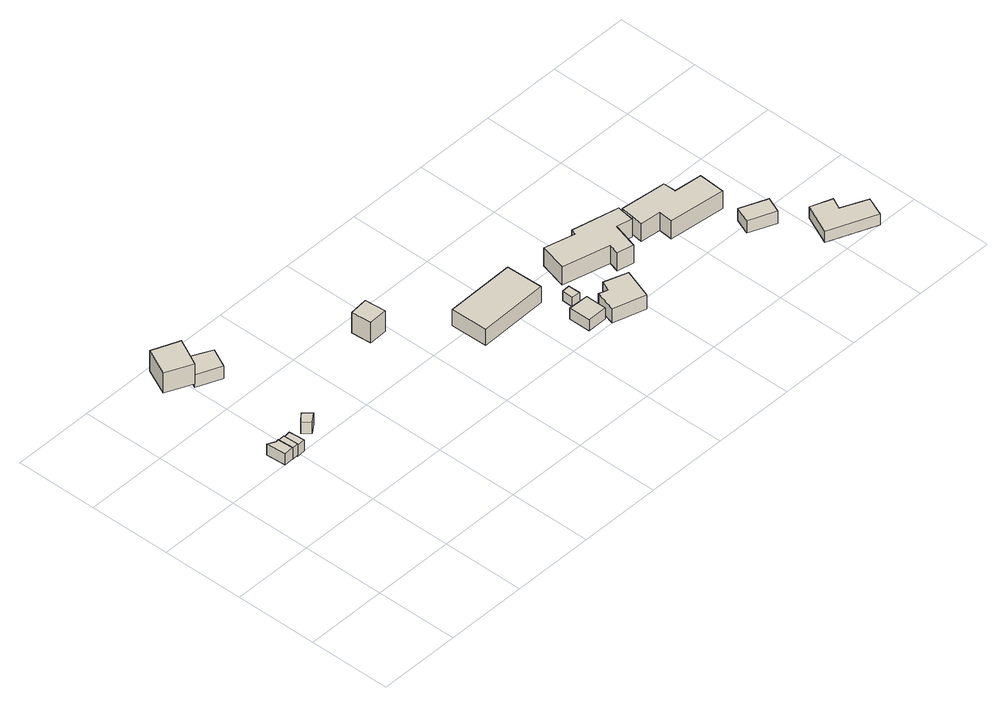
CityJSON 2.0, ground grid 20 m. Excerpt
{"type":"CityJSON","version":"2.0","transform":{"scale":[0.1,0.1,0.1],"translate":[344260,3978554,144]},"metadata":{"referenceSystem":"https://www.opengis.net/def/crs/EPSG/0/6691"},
"CityObjects":{
"building1":{"type":"Building","attributes":{"measuredHeight":3},"geometry":[{"type":"Solid","lod":"1","boundaries":[[[[0,1,2,3,4]],[[3,5,6,4]],[[2,7,5,3]],[[1,8,7,2]],[[0,9,8,1]],[[4,6,9,0]],[[5,7,8,9,6]]]]}]},
"building2":{"type":"Building","attributes":{"measuredHeight":3},"geometry":[{"type":"Solid","lod":"1","boundaries":[[[[10,11,12,13]],[[12,14,15,13]],[[11,16,14,12]],[[10,17,16,11]],[[13,15,17,10]],[[14,16,17,15]]]]}]},
"building3":{"type":"Building","attributes":{"measuredHeight":3},"geometry":[{"type":"Solid","lod":"1","boundaries":[[[[18,19,20,21]],[[20,22,23,21]],[[19,24,22,20]],[[18,25,24,19]],[[21,23,25,18]],[[22,24,25,23]]]]}]},
"building4":{"type":"Building","attributes":{"measuredHeight":8.3},"geometry":[{"type":"Solid","lod":"1","boundaries":[[[[26,27,28,29,30]],[[29,31,32,30]],[[28,33,31,29]],[[27,34,33,28]],[[26,35,34,27]],[[30,32,35,26]],[[31,33,34,35,32]]]]}]},
"building5":{"type":"Building","attributes":{"measuredHeight":3},"geometry":[{"type":"Solid","lod":"1","boundaries":[[[[36,37,38,39]],[[38,40,41,39]],[[37,42,40,38]],[[36,43,42,37]],[[39,41,43,36]],[[40,42,43,41]]]]}]},
"building6":{"type":"Building","attributes":{"measuredHeight":3.4},"geometry":[{"type":"Solid","lod":"1","boundaries":[[[[44,45,46,47]],[[46,48,49,47]],[[45,50,48,46]],[[44,51,50,45]],[[47,49,51,44]],[[48,50,51,49]]]]}]},
"building7":{"type":"Building","attributes":{"measuredHeight":5.7},"geometry":[{"type":"Solid","lod":"1","boundaries":[[[[52,53,54,55]],[[54,56,57,55]],[[53,58,56,54]],[[52,59,58,53]],[[55,57,59,52]],[[56,58,59,57]]]]}]},
"building8":{"type":"Building","attributes":{"measuredHeight":5.2},"geometry":[{"type":"Solid","lod":"1","boundaries":[[[[60,61,62,63]],[[62,64,65,63]],[[61,66,64,62]],[[60,67,66,61]],[[63,65,67,60]],[[64,66,67,65]]]]}]},
"building9":{"type":"Building","attributes":{"measuredHeight":3},"geometry":[{"type":"Solid","lod":"1","boundaries":[[[[68,69,70,71]],[[70,72,73,71]],[[69,74,72,70]],[[68,75,74,69]],[[71,73,75,68]],[[72,74,75,73]]]]}]},
"building10":{"type":"Building","attributes":{"measuredHeight":2.6},"geometry":[{"type":"Solid","lod":"1","boundaries":[[[[76,77,78,79]],[[78,80,81,79]],[[77,82,80,78]],[[76,83,82,77]],[[79,81,83,76]],[[80,82,83,81]]]]}]},
"building11":{"type":"Building","attributes":{"measuredHeight":4.5},"geometry":[{"type":"Solid","lod":"1","boundaries":[[[[84,85,86,87,88,89]],[[88,90,91,89]],[[87,92,90,88]],[[86,93,92,87]],[[85,94,93,86]],[[84,95,94,85]],[[89,91,95,84]],[[90,92,93,94,95,91]]]]}]},
"building12":{"type":"Building","attributes":{"measuredHeight":6.4},"geometry":[{"type":"Solid","lod":"1","boundaries":[[[[96,97,98,99,100,101,102,103,104,105,106]],[[105,107,108,106]],[[104,109,107,105]],[[103,110,109,104]],[[102,111,110,103]],[[101,112,111,102]],[[100,113,112,101]],[[99,114,113,100]],[[98,115,114,99]],[[97,116,115,98]],[[96,117,116,97]],[[106,108,117,96]],[[107,109,110,111,112,113,114,115,116,117,108]]]]}]},
"building13":{"type":"Building","attributes":{"measuredHeight":6.6},"geometry":[{"type":"Solid","lod":"1","boundaries":[[[[118,119,120,121,122,123,124,125,126]],[[125,127,128,126]],[[124,129,127,125]],[[123,130,129,124]],[[122,131,130,123]],[[121,132,131,122]],[[120,133,132,121]],[[119,134,133,120]],[[118,135,134,119]],[[126,128,135,118]],[[127,129,130,131,132,133,134,135,128]]]]}]},
"building14":{"type":"Building","attributes":{"measuredHeight":3.3},"geometry":[{"type":"Solid","lod":"1","boundaries":[[[[136,137,138,139]],[[138,140,141,139]],[[137,142,140,138]],[[136,143,142,137]],[[139,141,143,136]],[[140,142,143,141]]]]}]},
"building15":{"type":"Building","attributes":{"measuredHeight":3},"geometry":[{"type":"Solid","lod":"1","boundaries":[[[[144,145,146,147,148,149]],[[148,150,151,149]],[[147,152,150,148]],[[146,153,152,147]],[[145,154,153,146]],[[144,155,154,145]],[[149,151,155,144]],[[150,152,153,154,155,151]]]]}]}
},
"vertices":[
[46,324,154],[53,325,154],[55,287,154],[31,285,154],[28,333,154],[31,285,184],[28,333,184],[55,287,184],[53,325,184],[46,324,184],
[71,326,152],[72,289,152],[55,287,152],[53,325,152],[55,287,182],[53,325,182],[72,289,182],[71,326,182],
[90,328,148],[93,290,148],[72,289,148],[71,326,148],[72,289,178],[71,326,178],[93,290,178],[90,328,178],
[9,599,173],[40,664,173],[105,637,173],[97,620,173],[72,570,173],[97,620,228],[72,570,228],[105,637,228],[40,664,228],[9,599,228],
[149,350,147],[166,331,147],[143,314,147],[127,331,147],[143,314,177],[127,331,177],[166,331,177],[149,350,177],
[154,592,164],[131,545,164],[72,570,164],[97,620,164],[72,570,198],[97,620,198],[131,545,198],[154,592,198],
[529,521,69],[533,470,69],[487,468,69],[484,517,69],[487,468,125],[484,517,125],[533,470,125],[529,521,125],
[841,417,26],[843,328,26],[673,324,26],[671,414,26],[673,324,70],[671,414,70],[843,328,70],[841,417,70],
[903,258,16],[903,207,16],[854,207,16],[854,259,16],[854,207,46],[854,259,46],[903,207,46],[903,258,46],
[899,303,23],[899,274,23],[879,275,23],[880,302,23],[879,275,49],[880,302,49],[899,274,49],[899,303,49],
[1013,244,7],[988,172,7],[910,195,7],[925,246,7],[947,239,7],[956,263,7],[947,239,46],[956,263,46],[925,246,46],[910,195,46],[988,172,46],[1013,244,46],
[917,338,18],[935,405,18],[1009,386,18],[1012,399,18],[1126,374,18],[1124,362,18],[1119,331,18],[1081,339,18],[1063,276,18],[1024,285,18],[1031,310,18],[1024,285,67],[1031,310,67],[1063,276,67],[1081,339,67],[1119,331,67],[1124,362,67],[1126,374,67],[1012,399,67],[1009,386,67],[935,405,67],[917,338,67],
[1299,248,26],[1162,263,26],[1165,298,26],[1115,302,26],[1119,331,26],[1124,362,26],[1235,350,26],[1235,319,26],[1303,312,26],[1235,319,74],[1303,312,74],[1235,350,74],[1124,362,74],[1119,331,74],[1115,302,74],[1165,298,74],[1162,263,74],[1299,248,74],
[1367,183,14],[1351,145,14],[1287,172,14],[1303,210,14],[1287,172,47],[1303,210,47],[1351,145,47],[1367,183,47],
[1517,45,0],[1498,0,0],[1384,47,0],[1417,120,0],[1468,100,0],[1455,73,0],[1468,100,30],[1455,73,30],[1417,120,30],[1384,47,30],[1498,0,30],[1517,45,30]
]}
